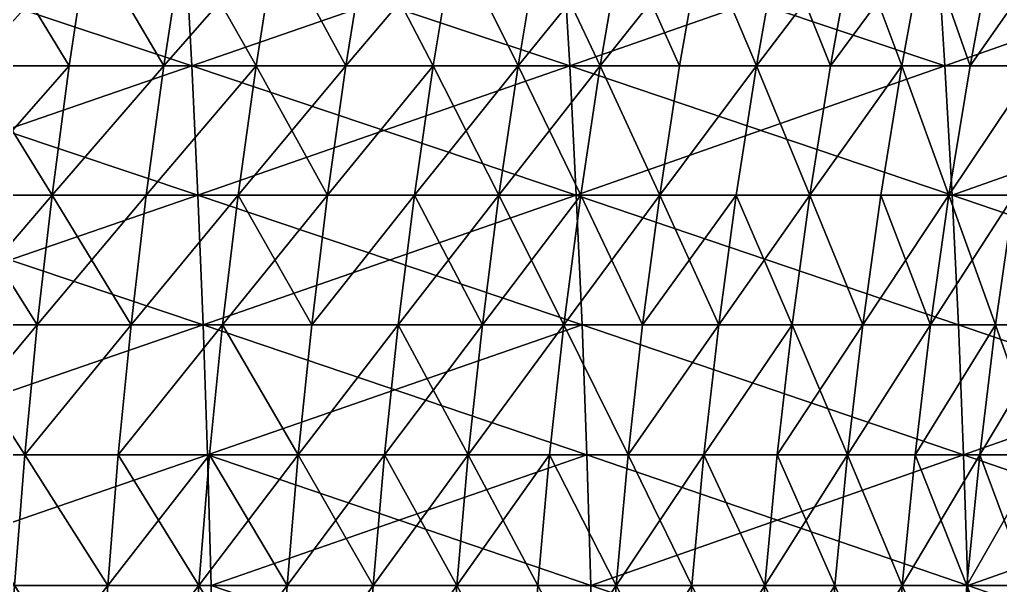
# Model space of a CAD drawing. Header units: millimetres. Extents: x -3250 to 6200, y -3250 to 3250.
# Drawn here: x 4362.1 to 4511.2, y 79.7 to 165.6 of the extents above; entities that cross this region are included whole.
import ezdxf

# ---------------------------------------------------------------- set-up
doc = ezdxf.new("R2010")
doc.units = ezdxf.units.MM
doc.header["$MEASUREMENT"] = 0
doc.layers.add('MESH_3D', color=2, linetype='CONTINUOUS')

msp = doc.modelspace()

# ---------------------------------------------------------------- linework, layer by layer
at = {"layer": 'MESH_3D'}
for points in [[(4329.59, 178.02, 479.73), (4387.27, 178.02, 493.65), (4330.52, 158.52, 475.64)], [(4388.3, 158.52, 26210.41), (4329.59, 178.02, 26220.27), (4330.52, 158.52, 26224.36)], [(4387.27, 178.02, 26206.35), (4329.59, 178.02, 26220.27), (4388.3, 158.52, 26210.41)], [(4330.52, 158.52, 475.64), (4387.27, 178.02, 493.65), (4388.3, 158.52, 489.59)], [(4354.93, 158.52, 2201.93), (4369.66, 158.52, 2215.95), (4372.59, 178.02, 2212.95)], [(4354.93, 158.52, 2201.93), (4372.59, 178.02, 2212.95), (4357.78, 178.02, 2198.86)], [(4369.66, 158.52, 24484.05), (4354.93, 158.52, 24498.07), (4357.78, 178.02, 24501.14)], [(4369.66, 158.52, 24484.05), (4357.78, 178.02, 24501.14), (4372.59, 178.02, 24487.05)], [(4369.66, 158.52, 2215.95), (4384.05, 158.52, 2230.34), (4372.59, 178.02, 2212.95)], [(4384.05, 158.52, 24469.66), (4369.66, 158.52, 24484.05), (4372.59, 178.02, 24487.05)], [(4372.59, 178.02, 2212.95), (4384.05, 158.52, 2230.34), (4387.05, 178.02, 2227.41)], [(4384.05, 158.52, 24469.66), (4372.59, 178.02, 24487.05), (4387.05, 178.02, 24472.59)], [(4384.05, 158.52, 2230.34), (4398.07, 158.52, 2245.07), (4401.14, 178.02, 2242.22)], [(4384.05, 158.52, 2230.34), (4401.14, 178.02, 2242.22), (4387.05, 178.02, 2227.41)], [(4398.07, 158.52, 24454.93), (4384.05, 158.52, 24469.66), (4387.05, 178.02, 24472.59)], [(4398.07, 158.52, 24454.93), (4387.05, 178.02, 24472.59), (4401.14, 178.02, 24457.78)], [(4387.27, 178.02, 493.65), (4444.58, 178.02, 509.01), (4445.72, 158.52, 504.97)], [(4387.27, 178.02, 493.65), (4445.72, 158.52, 504.97), (4388.3, 158.52, 489.59)], [(4444.58, 178.02, 26190.99), (4387.27, 178.02, 26206.35), (4388.3, 158.52, 26210.41)], [(4444.58, 178.02, 26190.99), (4388.3, 158.52, 26210.41), (4445.72, 158.52, 26195.03)], [(4398.07, 158.52, 2245.07), (4411.72, 158.52, 2260.16), (4401.14, 178.02, 2242.22)], [(4411.72, 158.52, 24439.84), (4398.07, 158.52, 24454.93), (4401.14, 178.02, 24457.78)], [(4401.14, 178.02, 2242.22), (4411.72, 158.52, 2260.16), (4414.86, 178.02, 2257.38)], [(4411.72, 158.52, 24439.84), (4401.14, 178.02, 24457.78), (4414.86, 178.02, 24442.62)], [(4411.72, 158.52, 2260.16), (4428.2, 178.02, 2272.88), (4414.86, 178.02, 2257.38)], [(4411.72, 158.52, 2260.16), (4424.99, 158.52, 2275.57), (4428.2, 178.02, 2272.88)], [(4424.99, 158.52, 24424.43), (4411.72, 158.52, 24439.84), (4414.86, 178.02, 24442.62)], [(4424.99, 158.52, 24424.43), (4414.86, 178.02, 24442.62), (4428.2, 178.02, 24427.12)], [(4424.99, 158.52, 2275.57), (4437.87, 158.52, 2291.32), (4428.2, 178.02, 2272.88)], [(4437.87, 158.52, 24408.68), (4424.99, 158.52, 24424.43), (4428.2, 178.02, 24427.12)], [(4428.2, 178.02, 2272.88), (4437.87, 158.52, 2291.32), (4441.15, 178.02, 2288.7)], [(4437.87, 158.52, 24408.68), (4428.2, 178.02, 24427.12), (4441.15, 178.02, 24411.3)], [(4437.87, 158.52, 2291.32), (4450.35, 158.52, 2307.38), (4453.69, 178.02, 2304.85)], [(4437.87, 158.52, 2291.32), (4453.69, 178.02, 2304.85), (4441.15, 178.02, 2288.7)], [(4450.35, 158.52, 24392.62), (4437.87, 158.52, 24408.68), (4441.15, 178.02, 24411.3)], [(4450.35, 158.52, 24392.62), (4441.15, 178.02, 24411.3), (4453.69, 178.02, 24395.15)], [(4444.58, 178.02, 509.01), (4501.5, 178.02, 525.79), (4445.72, 158.52, 504.97)], [(4502.74, 158.52, 26178.22), (4444.58, 178.02, 26190.99), (4445.72, 158.52, 26195.03)], [(4501.5, 178.02, 26174.21), (4444.58, 178.02, 26190.99), (4502.74, 158.52, 26178.22)], [(4445.72, 158.52, 504.97), (4501.5, 178.02, 525.79), (4502.74, 158.52, 521.78)], [(4450.35, 158.52, 2307.38), (4465.84, 178.02, 2321.3), (4453.69, 178.02, 2304.85)], [(4450.35, 158.52, 2307.38), (4462.43, 158.52, 2323.75), (4465.84, 178.02, 2321.3)], [(4462.43, 158.52, 24376.25), (4450.35, 158.52, 24392.62), (4453.69, 178.02, 24395.15)], [(4462.43, 158.52, 24376.25), (4453.69, 178.02, 24395.15), (4465.84, 178.02, 24378.7)], [(4462.43, 158.52, 2323.75), (4474.1, 158.52, 2340.41), (4465.84, 178.02, 2321.3)], [(4474.1, 158.52, 24359.59), (4462.43, 158.52, 24376.25), (4465.84, 178.02, 24378.7)], [(4465.84, 178.02, 2321.3), (4474.1, 158.52, 2340.41), (4477.56, 178.02, 2338.05)], [(4474.1, 158.52, 24359.59), (4465.84, 178.02, 24378.7), (4477.56, 178.02, 24361.95)], [(4474.1, 158.52, 2340.41), (4488.87, 178.02, 2355.08), (4477.56, 178.02, 2338.05)], [(4474.1, 158.52, 2340.41), (4485.35, 158.52, 2357.36), (4488.87, 178.02, 2355.08)], [(4485.35, 158.52, 24342.64), (4474.1, 158.52, 24359.59), (4477.56, 178.02, 24361.95)], [(4485.35, 158.52, 24342.64), (4477.56, 178.02, 24361.95), (4488.87, 178.02, 24344.92)], [(4485.35, 158.52, 2357.36), (4499.75, 178.02, 2372.39), (4488.87, 178.02, 2355.08)], [(4485.35, 158.52, 2357.36), (4496.17, 158.52, 2374.58), (4499.75, 178.02, 2372.39)], [(4496.17, 158.52, 24325.42), (4485.35, 158.52, 24342.64), (4488.87, 178.02, 24344.92)], [(4496.17, 158.52, 24325.42), (4488.87, 178.02, 24344.92), (4499.75, 178.02, 24327.61)], [(4496.17, 158.52, 2374.58), (4506.56, 158.52, 2392.07), (4499.75, 178.02, 2372.39)], [(4506.56, 158.52, 24307.93), (4496.17, 158.52, 24325.42), (4499.75, 178.02, 24327.61)], [(4499.75, 178.02, 2372.39), (4506.56, 158.52, 2392.07), (4510.19, 178.02, 2389.97)], [(4506.56, 158.52, 24307.93), (4499.75, 178.02, 24327.61), (4510.19, 178.02, 24310.03)], [(4501.5, 178.02, 525.79), (4557.98, 178.02, 543.99), (4502.74, 158.52, 521.78)], [(4559.32, 158.52, 26159.99), (4501.5, 178.02, 26174.21), (4502.74, 158.52, 26178.22)], [(4557.98, 178.02, 26156.01), (4501.5, 178.02, 26174.21), (4559.32, 158.52, 26159.99)], [(4502.74, 158.52, 521.78), (4557.98, 178.02, 543.99), (4559.32, 158.52, 540.01)], [(4506.56, 158.52, 2392.07), (4516.51, 158.52, 2409.81), (4520.19, 178.02, 2407.8)], [(4506.56, 158.52, 2392.07), (4520.19, 178.02, 2407.8), (4510.19, 178.02, 2389.97)], [(4516.51, 158.52, 24290.19), (4506.56, 158.52, 24307.93), (4510.19, 178.02, 24310.03)], [(4516.51, 158.52, 24290.19), (4510.19, 178.02, 24310.03), (4520.19, 178.02, 24292.2)], [(4330.52, 158.52, 475.64), (4388.3, 158.52, 489.59), (4389.22, 138.92, 485.99)], [(4330.52, 158.52, 475.64), (4389.22, 138.92, 485.99), (4331.35, 138.92, 472.02)], [(4388.3, 158.52, 26210.41), (4330.52, 158.52, 26224.36), (4331.35, 138.92, 26227.98)], [(4388.3, 158.52, 26210.41), (4331.35, 138.92, 26227.98), (4389.22, 138.92, 26214.01)], [(4352.4, 138.92, 2204.65), (4367.08, 138.92, 2218.61), (4369.66, 158.52, 2215.95)], [(4352.4, 138.92, 2204.65), (4369.66, 158.52, 2215.95), (4354.93, 158.52, 2201.93)], [(4367.08, 138.92, 24481.39), (4352.4, 138.92, 24495.35), (4354.93, 158.52, 24498.07)], [(4367.08, 138.92, 24481.39), (4354.93, 158.52, 24498.07), (4369.66, 158.52, 24484.05)], [(4367.08, 138.92, 2218.61), (4384.05, 158.52, 2230.34), (4369.66, 158.52, 2215.95)], [(4367.08, 138.92, 2218.61), (4381.39, 138.92, 2232.92), (4384.05, 158.52, 2230.34)], [(4384.05, 158.52, 24469.66), (4367.08, 138.92, 24481.39), (4369.66, 158.52, 24484.05)], [(4381.39, 138.92, 24467.08), (4367.08, 138.92, 24481.39), (4384.05, 158.52, 24469.66)], [(4381.39, 138.92, 2232.92), (4398.07, 158.52, 2245.07), (4384.05, 158.52, 2230.34)], [(4381.39, 138.92, 2232.92), (4395.35, 138.92, 2247.6), (4398.07, 158.52, 2245.07)], [(4398.07, 158.52, 24454.93), (4381.39, 138.92, 24467.08), (4384.05, 158.52, 24469.66)], [(4395.35, 138.92, 24452.4), (4381.39, 138.92, 24467.08), (4398.07, 158.52, 24454.93)], [(4388.3, 158.52, 489.59), (4446.73, 138.92, 501.4), (4389.22, 138.92, 485.99)], [(4388.3, 158.52, 489.59), (4445.72, 158.52, 504.97), (4446.73, 138.92, 501.4)], [(4445.72, 158.52, 26195.03), (4388.3, 158.52, 26210.41), (4389.22, 138.92, 26214.01)], [(4445.72, 158.52, 26195.03), (4389.22, 138.92, 26214.01), (4446.73, 138.92, 26198.6)], [(4395.35, 138.92, 2247.6), (4411.72, 158.52, 2260.16), (4398.07, 158.52, 2245.07)], [(4395.35, 138.92, 2247.6), (4408.94, 138.92, 2262.61), (4411.72, 158.52, 2260.16)], [(4408.94, 138.92, 24437.39), (4395.35, 138.92, 24452.4), (4398.07, 158.52, 24454.93)], [(4408.94, 138.92, 24437.39), (4398.07, 158.52, 24454.93), (4411.72, 158.52, 24439.84)], [(4408.94, 138.92, 2262.61), (4424.99, 158.52, 2275.57), (4411.72, 158.52, 2260.16)], [(4408.94, 138.92, 2262.61), (4422.15, 138.92, 2277.96), (4424.99, 158.52, 2275.57)], [(4424.99, 158.52, 24424.43), (4408.94, 138.92, 24437.39), (4411.72, 158.52, 24439.84)], [(4422.15, 138.92, 24422.04), (4408.94, 138.92, 24437.39), (4424.99, 158.52, 24424.43)], [(4422.15, 138.92, 2277.96), (4434.97, 138.92, 2293.63), (4424.99, 158.52, 2275.57)], [(4437.87, 158.52, 24408.68), (4422.15, 138.92, 24422.04), (4424.99, 158.52, 24424.43)], [(4434.97, 138.92, 24406.37), (4422.15, 138.92, 24422.04), (4437.87, 158.52, 24408.68)], [(4424.99, 158.52, 2275.57), (4434.97, 138.92, 2293.63), (4437.87, 158.52, 2291.32)], [(4434.97, 138.92, 2293.63), (4447.39, 138.92, 2309.62), (4450.35, 158.52, 2307.38)], [(4434.97, 138.92, 2293.63), (4450.35, 158.52, 2307.38), (4437.87, 158.52, 2291.32)], [(4447.39, 138.92, 24390.38), (4434.97, 138.92, 24406.37), (4437.87, 158.52, 24408.68)], [(4447.39, 138.92, 24390.38), (4437.87, 158.52, 24408.68), (4450.35, 158.52, 24392.62)], [(4445.72, 158.52, 504.97), (4502.74, 158.52, 521.78), (4503.83, 138.92, 518.24)], [(4445.72, 158.52, 504.97), (4503.83, 138.92, 518.24), (4446.73, 138.92, 501.4)], [(4502.74, 158.52, 26178.22), (4445.72, 158.52, 26195.03), (4446.73, 138.92, 26198.6)], [(4502.74, 158.52, 26178.22), (4446.73, 138.92, 26198.6), (4503.83, 138.92, 26181.76)], [(4447.39, 138.92, 2309.62), (4459.42, 138.92, 2325.91), (4450.35, 158.52, 2307.38)], [(4459.42, 138.92, 24374.09), (4447.39, 138.92, 24390.38), (4450.35, 158.52, 24392.62)], [(4450.35, 158.52, 2307.38), (4459.42, 138.92, 2325.91), (4462.43, 158.52, 2323.75)], [(4459.42, 138.92, 24374.09), (4450.35, 158.52, 24392.62), (4462.43, 158.52, 24376.25)], [(4459.42, 138.92, 2325.91), (4474.1, 158.52, 2340.41), (4462.43, 158.52, 2323.75)], [(4459.42, 138.92, 2325.91), (4471.03, 138.92, 2342.5), (4474.1, 158.52, 2340.41)], [(4474.1, 158.52, 24359.59), (4459.42, 138.92, 24374.09), (4462.43, 158.52, 24376.25)], [(4471.03, 138.92, 24357.5), (4459.42, 138.92, 24374.09), (4474.1, 158.52, 24359.59)], [(4471.03, 138.92, 2342.5), (4482.23, 138.92, 2359.37), (4474.1, 158.52, 2340.41)], [(4482.23, 138.92, 24340.63), (4471.03, 138.92, 24357.5), (4474.1, 158.52, 24359.59)], [(4474.1, 158.52, 2340.41), (4482.23, 138.92, 2359.37), (4485.35, 158.52, 2357.36)], [(4482.23, 138.92, 24340.63), (4474.1, 158.52, 24359.59), (4485.35, 158.52, 24342.64)], [(4482.23, 138.92, 2359.37), (4496.17, 158.52, 2374.58), (4485.35, 158.52, 2357.36)], [(4482.23, 138.92, 2359.37), (4493, 138.92, 2376.51), (4496.17, 158.52, 2374.58)], [(4496.17, 158.52, 24325.42), (4482.23, 138.92, 24340.63), (4485.35, 158.52, 24342.64)], [(4493, 138.92, 24323.49), (4482.23, 138.92, 24340.63), (4496.17, 158.52, 24325.42)], [(4493, 138.92, 2376.51), (4503.35, 138.92, 2393.92), (4496.17, 158.52, 2374.58)], [(4503.35, 138.92, 24306.08), (4493, 138.92, 24323.49), (4496.17, 158.52, 24325.42)], [(4496.17, 158.52, 2374.58), (4503.35, 138.92, 2393.92), (4506.56, 158.52, 2392.07)], [(4503.35, 138.92, 24306.08), (4496.17, 158.52, 24325.42), (4506.56, 158.52, 24307.93)], [(4502.74, 158.52, 521.78), (4559.32, 158.52, 540.01), (4503.83, 138.92, 518.24)], [(4559.32, 158.52, 26159.99), (4502.74, 158.52, 26178.22), (4503.83, 138.92, 26181.76)], [(4503.35, 138.92, 2393.92), (4513.25, 138.92, 2411.58), (4516.51, 158.52, 2409.81)], [(4503.35, 138.92, 2393.92), (4516.51, 158.52, 2409.81), (4506.56, 158.52, 2392.07)], [(4516.51, 158.52, 24290.19), (4503.35, 138.92, 24306.08), (4506.56, 158.52, 24307.93)], [(4513.25, 138.92, 24288.42), (4503.35, 138.92, 24306.08), (4516.51, 158.52, 24290.19)], [(4503.83, 138.92, 518.24), (4559.32, 158.52, 540.01), (4560.5, 138.92, 536.5)], [(4559.32, 158.52, 26159.99), (4503.83, 138.92, 26181.76), (4560.5, 138.92, 26163.5)], [(4331.35, 138.92, 472.02), (4390.01, 119.23, 482.87), (4332.06, 119.23, 468.88)], [(4331.35, 138.92, 472.02), (4389.22, 138.92, 485.99), (4390.01, 119.23, 482.87)], [(4389.22, 138.92, 26214.01), (4331.35, 138.92, 26227.98), (4332.06, 119.23, 26231.12)], [(4389.22, 138.92, 26214.01), (4332.06, 119.23, 26231.12), (4390.01, 119.23, 26217.13)], [(4350.22, 119.23, 2207.01), (4364.83, 119.23, 2220.91), (4367.08, 138.92, 2218.61)], [(4350.22, 119.23, 2207.01), (4367.08, 138.92, 2218.61), (4352.4, 138.92, 2204.65)], [(4364.83, 119.23, 24479.09), (4350.22, 119.23, 24492.99), (4352.4, 138.92, 24495.35)], [(4364.83, 119.23, 24479.09), (4352.4, 138.92, 24495.35), (4367.08, 138.92, 24481.39)], [(4364.83, 119.23, 2220.91), (4379.09, 119.23, 2235.17), (4367.08, 138.92, 2218.61)], [(4381.39, 138.92, 24467.08), (4364.83, 119.23, 24479.09), (4367.08, 138.92, 24481.39)], [(4379.09, 119.23, 24464.83), (4364.83, 119.23, 24479.09), (4381.39, 138.92, 24467.08)], [(4367.08, 138.92, 2218.61), (4379.09, 119.23, 2235.17), (4381.39, 138.92, 2232.92)], [(4379.09, 119.23, 2235.17), (4392.99, 119.23, 2249.78), (4395.35, 138.92, 2247.6)], [(4379.09, 119.23, 2235.17), (4395.35, 138.92, 2247.6), (4381.39, 138.92, 2232.92)], [(4395.35, 138.92, 24452.4), (4379.09, 119.23, 24464.83), (4381.39, 138.92, 24467.08)], [(4392.99, 119.23, 24450.22), (4379.09, 119.23, 24464.83), (4395.35, 138.92, 24452.4)], [(4389.22, 138.92, 485.99), (4446.73, 138.92, 501.4), (4447.6, 119.23, 498.3)], [(4389.22, 138.92, 485.99), (4447.6, 119.23, 498.3), (4390.01, 119.23, 482.87)], [(4446.73, 138.92, 26198.6), (4389.22, 138.92, 26214.01), (4390.01, 119.23, 26217.13)], [(4446.73, 138.92, 26198.6), (4390.01, 119.23, 26217.13), (4447.6, 119.23, 26201.7)], [(4392.99, 119.23, 2249.78), (4408.94, 138.92, 2262.61), (4395.35, 138.92, 2247.6)], [(4392.99, 119.23, 2249.78), (4406.52, 119.23, 2264.74), (4408.94, 138.92, 2262.61)], [(4406.52, 119.23, 24435.26), (4392.99, 119.23, 24450.22), (4395.35, 138.92, 24452.4)], [(4406.52, 119.23, 24435.26), (4395.35, 138.92, 24452.4), (4408.94, 138.92, 24437.39)], [(4406.52, 119.23, 2264.74), (4419.68, 119.23, 2280.03), (4422.15, 138.92, 2277.96)], [(4406.52, 119.23, 2264.74), (4422.15, 138.92, 2277.96), (4408.94, 138.92, 2262.61)], [(4422.15, 138.92, 24422.04), (4406.52, 119.23, 24435.26), (4408.94, 138.92, 24437.39)], [(4419.68, 119.23, 24419.97), (4406.52, 119.23, 24435.26), (4422.15, 138.92, 24422.04)], [(4419.68, 119.23, 2280.03), (4432.45, 119.23, 2295.64), (4434.97, 138.92, 2293.63)], [(4419.68, 119.23, 2280.03), (4434.97, 138.92, 2293.63), (4422.15, 138.92, 2277.96)], [(4432.45, 119.23, 24404.36), (4419.68, 119.23, 24419.97), (4422.15, 138.92, 24422.04)], [(4432.45, 119.23, 24404.36), (4422.15, 138.92, 24422.04), (4434.97, 138.92, 24406.37)], [(4432.45, 119.23, 2295.64), (4444.83, 119.23, 2311.56), (4434.97, 138.92, 2293.63)], [(4447.39, 138.92, 24390.38), (4432.45, 119.23, 24404.36), (4434.97, 138.92, 24406.37)], [(4444.83, 119.23, 24388.44), (4432.45, 119.23, 24404.36), (4447.39, 138.92, 24390.38)], [(4434.97, 138.92, 2293.63), (4444.83, 119.23, 2311.56), (4447.39, 138.92, 2309.62)], [(4444.83, 119.23, 2311.56), (4456.81, 119.23, 2327.79), (4459.42, 138.92, 2325.91)], [(4444.83, 119.23, 2311.56), (4459.42, 138.92, 2325.91), (4447.39, 138.92, 2309.62)], [(4456.81, 119.23, 24372.21), (4444.83, 119.23, 24388.44), (4447.39, 138.92, 24390.38)], [(4446.73, 138.92, 501.4), (4504.78, 119.23, 515.16), (4447.6, 119.23, 498.3)], [(4446.73, 138.92, 501.4), (4503.83, 138.92, 518.24), (4504.78, 119.23, 515.16)], [(4504.78, 119.23, 26184.84), (4446.73, 138.92, 26198.6), (4447.6, 119.23, 26201.7)], [(4503.83, 138.92, 26181.76), (4446.73, 138.92, 26198.6), (4504.78, 119.23, 26184.84)], [(4456.81, 119.23, 24372.21), (4447.39, 138.92, 24390.38), (4459.42, 138.92, 24374.09)], [(4456.81, 119.23, 2327.79), (4468.37, 119.23, 2344.31), (4471.03, 138.92, 2342.5)], [(4456.81, 119.23, 2327.79), (4471.03, 138.92, 2342.5), (4459.42, 138.92, 2325.91)], [(4468.37, 119.23, 24355.69), (4456.81, 119.23, 24372.21), (4459.42, 138.92, 24374.09)], [(4468.37, 119.23, 24355.69), (4459.42, 138.92, 24374.09), (4471.03, 138.92, 24357.5)], [(4468.37, 119.23, 2344.31), (4479.53, 119.23, 2361.12), (4482.23, 138.92, 2359.37)], [(4468.37, 119.23, 2344.31), (4482.23, 138.92, 2359.37), (4471.03, 138.92, 2342.5)], [(4479.53, 119.23, 24338.88), (4468.37, 119.23, 24355.69), (4471.03, 138.92, 24357.5)], [(4479.53, 119.23, 24338.88), (4471.03, 138.92, 24357.5), (4482.23, 138.92, 24340.63)], [(4479.53, 119.23, 2361.12), (4490.26, 119.23, 2378.19), (4482.23, 138.92, 2359.37)], [(4490.26, 119.23, 24321.81), (4479.53, 119.23, 24338.88), (4482.23, 138.92, 24340.63)], [(4482.23, 138.92, 2359.37), (4490.26, 119.23, 2378.19), (4493, 138.92, 2376.51)], [(4490.26, 119.23, 24321.81), (4482.23, 138.92, 24340.63), (4493, 138.92, 24323.49)], [(4490.26, 119.23, 2378.19), (4500.56, 119.23, 2395.53), (4503.35, 138.92, 2393.92)], [(4490.26, 119.23, 2378.19), (4503.35, 138.92, 2393.92), (4493, 138.92, 2376.51)], [(4500.56, 119.23, 24304.47), (4490.26, 119.23, 24321.81), (4493, 138.92, 24323.49)], [(4500.56, 119.23, 24304.47), (4493, 138.92, 24323.49), (4503.35, 138.92, 24306.08)], [(4500.56, 119.23, 2395.53), (4513.25, 138.92, 2411.58), (4503.35, 138.92, 2393.92)], [(4500.56, 119.23, 2395.53), (4510.42, 119.23, 2413.12), (4513.25, 138.92, 2411.58)], [(4510.42, 119.23, 24286.88), (4500.56, 119.23, 24304.47), (4503.35, 138.92, 24306.08)], [(4510.42, 119.23, 24286.88), (4503.35, 138.92, 24306.08), (4513.25, 138.92, 24288.42)], [(4503.83, 138.92, 518.24), (4561.52, 119.23, 533.44), (4504.78, 119.23, 515.16)], [(4503.83, 138.92, 518.24), (4560.5, 138.92, 536.5), (4561.52, 119.23, 533.44)], [(4561.52, 119.23, 26166.56), (4503.83, 138.92, 26181.76), (4504.78, 119.23, 26184.84)], [(4560.5, 138.92, 26163.5), (4503.83, 138.92, 26181.76), (4561.52, 119.23, 26166.56)], [(4510.42, 119.23, 2413.12), (4519.85, 119.23, 2430.96), (4513.25, 138.92, 2411.58)], [(4519.85, 119.23, 24269.04), (4510.42, 119.23, 24286.88), (4513.25, 138.92, 24288.42)], [(4332.06, 119.23, 468.88), (4390.01, 119.23, 482.87), (4332.67, 99.47, 466.23)], [(4390.01, 119.23, 26217.13), (4332.06, 119.23, 26231.12), (4332.67, 99.47, 26233.77)], [(4332.67, 99.47, 466.23), (4390.01, 119.23, 482.87), (4390.69, 99.47, 480.23)], [(4390.01, 119.23, 26217.13), (4332.67, 99.47, 26233.77), (4390.69, 99.47, 26219.77)], [(4348.36, 99.47, 2209.01), (4362.92, 99.47, 2222.86), (4364.83, 119.23, 2220.91)], [(4348.36, 99.47, 2209.01), (4364.83, 119.23, 2220.91), (4350.22, 119.23, 2207.01)], [(4362.92, 99.47, 24477.14), (4348.36, 99.47, 24490.99), (4350.22, 119.23, 24492.99)], [(4362.92, 99.47, 24477.14), (4350.22, 119.23, 24492.99), (4364.83, 119.23, 24479.09)], [(4362.92, 99.47, 2222.86), (4377.14, 99.47, 2237.08), (4379.09, 119.23, 2235.17)], [(4362.92, 99.47, 2222.86), (4379.09, 119.23, 2235.17), (4364.83, 119.23, 2220.91)], [(4379.09, 119.23, 24464.83), (4362.92, 99.47, 24477.14), (4364.83, 119.23, 24479.09)], [(4377.14, 99.47, 24462.92), (4362.92, 99.47, 24477.14), (4379.09, 119.23, 24464.83)], [(4377.14, 99.47, 2237.08), (4392.99, 119.23, 2249.78), (4379.09, 119.23, 2235.17)], [(4377.14, 99.47, 2237.08), (4390.99, 99.47, 2251.64), (4392.99, 119.23, 2249.78)], [(4392.99, 119.23, 24450.22), (4377.14, 99.47, 24462.92), (4379.09, 119.23, 24464.83)], [(4390.99, 99.47, 24448.36), (4377.14, 99.47, 24462.92), (4392.99, 119.23, 24450.22)], [(4390.01, 119.23, 482.87), (4447.6, 119.23, 498.3), (4448.34, 99.47, 495.68)], [(4390.01, 119.23, 482.87), (4448.34, 99.47, 495.68), (4390.69, 99.47, 480.23)], [(4447.6, 119.23, 26201.7), (4390.01, 119.23, 26217.13), (4390.69, 99.47, 26219.77)], [(4447.6, 119.23, 26201.7), (4390.69, 99.47, 26219.77), (4448.34, 99.47, 26204.32)], [(4390.99, 99.47, 2251.64), (4404.48, 99.47, 2266.54), (4392.99, 119.23, 2249.78)], [(4404.48, 99.47, 24433.46), (4390.99, 99.47, 24448.36), (4392.99, 119.23, 24450.22)], [(4392.99, 119.23, 2249.78), (4404.48, 99.47, 2266.54), (4406.52, 119.23, 2264.74)], [(4404.48, 99.47, 24433.46), (4392.99, 119.23, 24450.22), (4406.52, 119.23, 24435.26)], [(4404.48, 99.47, 2266.54), (4417.59, 99.47, 2281.78), (4419.68, 119.23, 2280.03)], [(4404.48, 99.47, 2266.54), (4419.68, 119.23, 2280.03), (4406.52, 119.23, 2264.74)], [(4419.68, 119.23, 24419.97), (4404.48, 99.47, 24433.46), (4406.52, 119.23, 24435.26)], [(4417.59, 99.47, 24418.22), (4404.48, 99.47, 24433.46), (4419.68, 119.23, 24419.97)], [(4417.59, 99.47, 2281.78), (4430.32, 99.47, 2297.34), (4419.68, 119.23, 2280.03)], [(4432.45, 119.23, 24404.36), (4417.59, 99.47, 24418.22), (4419.68, 119.23, 24419.97)], [(4430.32, 99.47, 24402.66), (4417.59, 99.47, 24418.22), (4432.45, 119.23, 24404.36)], [(4419.68, 119.23, 2280.03), (4430.32, 99.47, 2297.34), (4432.45, 119.23, 2295.64)], [(4430.32, 99.47, 2297.34), (4444.83, 119.23, 2311.56), (4432.45, 119.23, 2295.64)], [(4430.32, 99.47, 2297.34), (4442.66, 99.47, 2313.21), (4444.83, 119.23, 2311.56)], [(4444.83, 119.23, 24388.44), (4430.32, 99.47, 24402.66), (4432.45, 119.23, 24404.36)], [(4442.66, 99.47, 24386.79), (4430.32, 99.47, 24402.66), (4444.83, 119.23, 24388.44)], [(4442.66, 99.47, 2313.21), (4454.59, 99.47, 2329.38), (4444.83, 119.23, 2311.56)], [(4454.59, 99.47, 24370.62), (4442.66, 99.47, 24386.79), (4444.83, 119.23, 24388.44)], [(4444.83, 119.23, 2311.56), (4454.59, 99.47, 2329.38), (4456.81, 119.23, 2327.79)], [(4454.59, 99.47, 24370.62), (4444.83, 119.23, 24388.44), (4456.81, 119.23, 24372.21)], [(4447.6, 119.23, 498.3), (4504.78, 119.23, 515.16), (4505.58, 99.47, 512.56)], [(4447.6, 119.23, 498.3), (4505.58, 99.47, 512.56), (4448.34, 99.47, 495.68)], [(4505.58, 99.47, 26187.44), (4447.6, 119.23, 26201.7), (4448.34, 99.47, 26204.32)], [(4504.78, 119.23, 26184.84), (4447.6, 119.23, 26201.7), (4505.58, 99.47, 26187.44)], [(4454.59, 99.47, 2329.38), (4468.37, 119.23, 2344.31), (4456.81, 119.23, 2327.79)], [(4454.59, 99.47, 2329.38), (4466.12, 99.47, 2345.85), (4468.37, 119.23, 2344.31)], [(4468.37, 119.23, 24355.69), (4454.59, 99.47, 24370.62), (4456.81, 119.23, 24372.21)], [(4466.12, 99.47, 24354.15), (4454.59, 99.47, 24370.62), (4468.37, 119.23, 24355.69)], [(4466.12, 99.47, 2345.85), (4479.53, 119.23, 2361.12), (4468.37, 119.23, 2344.31)], [(4466.12, 99.47, 2345.85), (4477.24, 99.47, 2362.59), (4479.53, 119.23, 2361.12)], [(4479.53, 119.23, 24338.88), (4466.12, 99.47, 24354.15), (4468.37, 119.23, 24355.69)], [(4477.24, 99.47, 24337.41), (4466.12, 99.47, 24354.15), (4479.53, 119.23, 24338.88)], [(4477.24, 99.47, 2362.59), (4487.93, 99.47, 2379.61), (4490.26, 119.23, 2378.19)], [(4477.24, 99.47, 2362.59), (4490.26, 119.23, 2378.19), (4479.53, 119.23, 2361.12)], [(4487.93, 99.47, 24320.39), (4477.24, 99.47, 24337.41), (4479.53, 119.23, 24338.88)], [(4487.93, 99.47, 24320.39), (4479.53, 119.23, 24338.88), (4490.26, 119.23, 24321.81)], [(4487.93, 99.47, 2379.61), (4498.2, 99.47, 2396.9), (4500.56, 119.23, 2395.53)], [(4487.93, 99.47, 2379.61), (4500.56, 119.23, 2395.53), (4490.26, 119.23, 2378.19)], [(4500.56, 119.23, 24304.47), (4487.93, 99.47, 24320.39), (4490.26, 119.23, 24321.81)], [(4498.2, 99.47, 24303.1), (4487.93, 99.47, 24320.39), (4500.56, 119.23, 24304.47)], [(4498.2, 99.47, 2396.9), (4510.42, 119.23, 2413.12), (4500.56, 119.23, 2395.53)], [(4498.2, 99.47, 2396.9), (4508.03, 99.47, 2414.43), (4510.42, 119.23, 2413.12)], [(4510.42, 119.23, 24286.88), (4498.2, 99.47, 24303.1), (4500.56, 119.23, 24304.47)], [(4508.03, 99.47, 24285.57), (4498.2, 99.47, 24303.1), (4510.42, 119.23, 24286.88)], [(4504.78, 119.23, 515.16), (4562.39, 99.47, 530.86), (4505.58, 99.47, 512.56)], [(4504.78, 119.23, 515.16), (4561.52, 119.23, 533.44), (4562.39, 99.47, 530.86)], [(4561.52, 119.23, 26166.56), (4504.78, 119.23, 26184.84), (4505.58, 99.47, 26187.44)], [(4561.52, 119.23, 26166.56), (4505.58, 99.47, 26187.44), (4562.39, 99.47, 26169.14)], [(4508.03, 99.47, 2414.43), (4519.85, 119.23, 2430.96), (4510.42, 119.23, 2413.12)], [(4508.03, 99.47, 2414.43), (4517.42, 99.47, 2432.2), (4519.85, 119.23, 2430.96)], [(4517.42, 99.47, 24267.8), (4508.03, 99.47, 24285.57), (4510.42, 119.23, 24286.88)], [(4517.42, 99.47, 24267.8), (4510.42, 119.23, 24286.88), (4519.85, 119.23, 24269.04)], [(4332.67, 99.47, 466.23), (4390.69, 99.47, 480.23), (4333.17, 79.65, 464.05)], [(4390.69, 99.47, 26219.77), (4332.67, 99.47, 26233.77), (4333.17, 79.65, 26235.95)], [(4333.17, 79.65, 464.05), (4390.69, 99.47, 480.23), (4391.24, 79.65, 478.07)], [(4390.69, 99.47, 26219.77), (4333.17, 79.65, 26235.95), (4391.24, 79.65, 26221.93)], [(4348.36, 99.47, 2209.01), (4361.37, 79.65, 2224.46), (4362.92, 99.47, 2222.86)], [(4361.37, 79.65, 24475.54), (4348.36, 99.47, 24490.99), (4362.92, 99.47, 24477.14)], [(4361.37, 79.65, 2224.46), (4375.54, 79.65, 2238.63), (4362.92, 99.47, 2222.86)], [(4375.54, 79.65, 24461.37), (4361.37, 79.65, 24475.54), (4362.92, 99.47, 24477.14)], [(4362.92, 99.47, 2222.86), (4375.54, 79.65, 2238.63), (4377.14, 99.47, 2237.08)], [(4375.54, 79.65, 24461.37), (4362.92, 99.47, 24477.14), (4377.14, 99.47, 24462.92)], [(4375.54, 79.65, 2238.63), (4390.99, 99.47, 2251.64), (4377.14, 99.47, 2237.08)], [(4375.54, 79.65, 2238.63), (4389.36, 79.65, 2253.16), (4390.99, 99.47, 2251.64)], [(4389.36, 79.65, 24446.84), (4375.54, 79.65, 24461.37), (4377.14, 99.47, 24462.92)], [(4389.36, 79.65, 24446.84), (4377.14, 99.47, 24462.92), (4390.99, 99.47, 24448.36)], [(4389.36, 79.65, 2253.16), (4402.81, 79.65, 2268.02), (4404.48, 99.47, 2266.54)], [(4389.36, 79.65, 2253.16), (4404.48, 99.47, 2266.54), (4390.99, 99.47, 2251.64)], [(4402.81, 79.65, 24431.98), (4389.36, 79.65, 24446.84), (4390.99, 99.47, 24448.36)], [(4390.69, 99.47, 480.23), (4448.34, 99.47, 495.68), (4448.94, 79.65, 493.53)], [(4390.69, 99.47, 480.23), (4448.94, 79.65, 493.53), (4391.24, 79.65, 478.07)], [(4448.34, 99.47, 26204.32), (4390.69, 99.47, 26219.77), (4391.24, 79.65, 26221.93)], [(4402.81, 79.65, 24431.98), (4390.99, 99.47, 24448.36), (4404.48, 99.47, 24433.46)], [(4448.34, 99.47, 26204.32), (4391.24, 79.65, 26221.93), (4448.94, 79.65, 26206.47)], [(4402.81, 79.65, 2268.02), (4415.88, 79.65, 2283.21), (4417.59, 99.47, 2281.78)], [(4402.81, 79.65, 2268.02), (4417.59, 99.47, 2281.78), (4404.48, 99.47, 2266.54)], [(4415.88, 79.65, 24416.79), (4402.81, 79.65, 24431.98), (4404.48, 99.47, 24433.46)], [(4415.88, 79.65, 24416.79), (4404.48, 99.47, 24433.46), (4417.59, 99.47, 24418.22)], [(4415.88, 79.65, 2283.21), (4428.57, 79.65, 2298.73), (4430.32, 99.47, 2297.34)], [(4415.88, 79.65, 2283.21), (4430.32, 99.47, 2297.34), (4417.59, 99.47, 2281.78)], [(4428.57, 79.65, 24401.27), (4415.88, 79.65, 24416.79), (4417.59, 99.47, 24418.22)], [(4428.57, 79.65, 24401.27), (4417.59, 99.47, 24418.22), (4430.32, 99.47, 24402.66)], [(4428.57, 79.65, 2298.73), (4440.87, 79.65, 2314.56), (4442.66, 99.47, 2313.21)], [(4428.57, 79.65, 2298.73), (4442.66, 99.47, 2313.21), (4430.32, 99.47, 2297.34)], [(4440.87, 79.65, 24385.44), (4428.57, 79.65, 24401.27), (4430.32, 99.47, 24402.66)], [(4440.87, 79.65, 24385.44), (4430.32, 99.47, 24402.66), (4442.66, 99.47, 24386.79)], [(4440.87, 79.65, 2314.56), (4452.78, 79.65, 2330.68), (4442.66, 99.47, 2313.21)], [(4452.78, 79.65, 24369.32), (4440.87, 79.65, 24385.44), (4442.66, 99.47, 24386.79)], [(4442.66, 99.47, 2313.21), (4452.78, 79.65, 2330.68), (4454.59, 99.47, 2329.38)], [(4452.78, 79.65, 24369.32), (4442.66, 99.47, 24386.79), (4454.59, 99.47, 24370.62)], [(4448.34, 99.47, 495.68), (4506.24, 79.65, 510.42), (4448.94, 79.65, 493.53)], [(4448.34, 99.47, 495.68), (4505.58, 99.47, 512.56), (4506.24, 79.65, 510.42)], [(4505.58, 99.47, 26187.44), (4448.34, 99.47, 26204.32), (4448.94, 79.65, 26206.47)], [(4505.58, 99.47, 26187.44), (4448.94, 79.65, 26206.47), (4506.24, 79.65, 26189.58)], [(4452.78, 79.65, 2330.68), (4466.12, 99.47, 2345.85), (4454.59, 99.47, 2329.38)], [(4452.78, 79.65, 2330.68), (4464.28, 79.65, 2347.1), (4466.12, 99.47, 2345.85)], [(4464.28, 79.65, 24352.9), (4452.78, 79.65, 24369.32), (4454.59, 99.47, 24370.62)], [(4464.28, 79.65, 24352.9), (4454.59, 99.47, 24370.62), (4466.12, 99.47, 24354.15)], [(4464.28, 79.65, 2347.1), (4475.36, 79.65, 2363.81), (4466.12, 99.47, 2345.85)], [(4475.36, 79.65, 24336.19), (4464.28, 79.65, 24352.9), (4466.12, 99.47, 24354.15)], [(4466.12, 99.47, 2345.85), (4475.36, 79.65, 2363.81), (4477.24, 99.47, 2362.59)], [(4475.36, 79.65, 24336.19), (4466.12, 99.47, 24354.15), (4477.24, 99.47, 24337.41)], [(4475.36, 79.65, 2363.81), (4486.02, 79.65, 2380.78), (4487.93, 99.47, 2379.61)], [(4475.36, 79.65, 2363.81), (4487.93, 99.47, 2379.61), (4477.24, 99.47, 2362.59)], [(4486.02, 79.65, 24319.22), (4475.36, 79.65, 24336.19), (4477.24, 99.47, 24337.41)], [(4486.02, 79.65, 24319.22), (4477.24, 99.47, 24337.41), (4487.93, 99.47, 24320.39)], [(4486.02, 79.65, 2380.78), (4496.26, 79.65, 2398.01), (4487.93, 99.47, 2379.61)], [(4496.26, 79.65, 24301.99), (4486.02, 79.65, 24319.22), (4487.93, 99.47, 24320.39)], [(4487.93, 99.47, 2379.61), (4496.26, 79.65, 2398.01), (4498.2, 99.47, 2396.9)], [(4496.26, 79.65, 24301.99), (4487.93, 99.47, 24320.39), (4498.2, 99.47, 24303.1)], [(4496.26, 79.65, 2398.01), (4508.03, 99.47, 2414.43), (4498.2, 99.47, 2396.9)], [(4496.26, 79.65, 2398.01), (4506.07, 79.65, 2415.5), (4508.03, 99.47, 2414.43)], [(4506.07, 79.65, 24284.5), (4496.26, 79.65, 24301.99), (4498.2, 99.47, 24303.1)], [(4506.07, 79.65, 24284.5), (4498.2, 99.47, 24303.1), (4508.03, 99.47, 24285.57)], [(4505.58, 99.47, 512.56), (4562.39, 99.47, 530.86), (4563.1, 79.65, 528.74)], [(4505.58, 99.47, 512.56), (4563.1, 79.65, 528.74), (4506.24, 79.65, 510.42)], [(4562.39, 99.47, 26169.14), (4505.58, 99.47, 26187.44), (4506.24, 79.65, 26189.58)], [(4506.07, 79.65, 2415.5), (4515.44, 79.65, 2433.22), (4517.42, 99.47, 2432.2)], [(4506.07, 79.65, 2415.5), (4517.42, 99.47, 2432.2), (4508.03, 99.47, 2414.43)], [(4515.44, 79.65, 24266.78), (4506.07, 79.65, 24284.5), (4508.03, 99.47, 24285.57)], [(4562.39, 99.47, 26169.14), (4506.24, 79.65, 26189.58), (4563.1, 79.65, 26171.26)], [(4515.44, 79.65, 24266.78), (4508.03, 99.47, 24285.57), (4517.42, 99.47, 24267.8)], [(4333.17, 79.65, 464.05), (4391.67, 59.78, 476.38), (4333.55, 59.78, 462.35)], [(4333.17, 79.65, 464.05), (4391.24, 79.65, 478.07), (4391.67, 59.78, 476.38)], [(4360.15, 59.78, 2225.71), (4374.29, 59.78, 2239.85), (4361.37, 79.65, 2224.46)], [(4375.54, 79.65, 24461.37), (4360.15, 59.78, 24474.29), (4361.37, 79.65, 24475.54)], [(4374.29, 59.78, 24460.15), (4360.15, 59.78, 24474.29), (4375.54, 79.65, 24461.37)], [(4361.37, 79.65, 2224.46), (4374.29, 59.78, 2239.85), (4375.54, 79.65, 2238.63)], [(4374.29, 59.78, 2239.85), (4389.36, 79.65, 2253.16), (4375.54, 79.65, 2238.63)], [(4374.29, 59.78, 2239.85), (4388.08, 59.78, 2254.34), (4389.36, 79.65, 2253.16)], [(4389.36, 79.65, 24446.84), (4374.29, 59.78, 24460.15), (4375.54, 79.65, 24461.37)], [(4388.08, 59.78, 24445.66), (4374.29, 59.78, 24460.15), (4389.36, 79.65, 24446.84)], [(4388.08, 59.78, 2254.34), (4401.5, 59.78, 2269.17), (4402.81, 79.65, 2268.02)], [(4388.08, 59.78, 2254.34), (4402.81, 79.65, 2268.02), (4389.36, 79.65, 2253.16)], [(4401.5, 59.78, 24430.83), (4388.08, 59.78, 24445.66), (4389.36, 79.65, 24446.84)], [(4401.5, 59.78, 24430.83), (4389.36, 79.65, 24446.84), (4402.81, 79.65, 24431.98)], [(4391.24, 79.65, 478.07), (4449.41, 59.78, 491.86), (4391.67, 59.78, 476.38)], [(4391.24, 79.65, 478.07), (4448.94, 79.65, 493.53), (4449.41, 59.78, 491.86)], [(4401.5, 59.78, 2269.17), (4414.55, 59.78, 2284.33), (4415.88, 79.65, 2283.21)], [(4401.5, 59.78, 2269.17), (4415.88, 79.65, 2283.21), (4402.81, 79.65, 2268.02)], [(4415.88, 79.65, 24416.79), (4401.5, 59.78, 24430.83), (4402.81, 79.65, 24431.98)], [(4414.55, 59.78, 24415.67), (4401.5, 59.78, 24430.83), (4415.88, 79.65, 24416.79)], [(4414.55, 59.78, 2284.33), (4427.21, 59.78, 2299.81), (4428.57, 79.65, 2298.73)], [(4414.55, 59.78, 2284.33), (4428.57, 79.65, 2298.73), (4415.88, 79.65, 2283.21)], [(4428.57, 79.65, 24401.27), (4414.55, 59.78, 24415.67), (4415.88, 79.65, 24416.79)], [(4427.21, 59.78, 24400.19), (4414.55, 59.78, 24415.67), (4428.57, 79.65, 24401.27)], [(4427.21, 59.78, 2299.81), (4439.49, 59.78, 2315.61), (4428.57, 79.65, 2298.73)], [(4439.49, 59.78, 24384.39), (4427.21, 59.78, 24400.19), (4428.57, 79.65, 24401.27)], [(4428.57, 79.65, 2298.73), (4439.49, 59.78, 2315.61), (4440.87, 79.65, 2314.56)], [(4439.49, 59.78, 24384.39), (4428.57, 79.65, 24401.27), (4440.87, 79.65, 24385.44)], [(4439.49, 59.78, 2315.61), (4451.37, 59.78, 2331.7), (4452.78, 79.65, 2330.68)], [(4439.49, 59.78, 2315.61), (4452.78, 79.65, 2330.68), (4440.87, 79.65, 2314.56)], [(4451.37, 59.78, 24368.3), (4439.49, 59.78, 24384.39), (4440.87, 79.65, 24385.44)], [(4451.37, 59.78, 24368.3), (4440.87, 79.65, 24385.44), (4452.78, 79.65, 24369.32)], [(4448.94, 79.65, 493.53), (4506.75, 59.78, 508.76), (4449.41, 59.78, 491.86)], [(4448.94, 79.65, 493.53), (4506.24, 79.65, 510.42), (4506.75, 59.78, 508.76)], [(4451.37, 59.78, 2331.7), (4462.84, 59.78, 2348.08), (4452.78, 79.65, 2330.68)], [(4464.28, 79.65, 24352.9), (4451.37, 59.78, 24368.3), (4452.78, 79.65, 24369.32)], [(4462.84, 59.78, 24351.92), (4451.37, 59.78, 24368.3), (4464.28, 79.65, 24352.9)], [(4452.78, 79.65, 2330.68), (4462.84, 59.78, 2348.08), (4464.28, 79.65, 2347.1)], [(4462.84, 59.78, 2348.08), (4473.9, 59.78, 2364.75), (4475.36, 79.65, 2363.81)], [(4462.84, 59.78, 2348.08), (4475.36, 79.65, 2363.81), (4464.28, 79.65, 2347.1)], [(4473.9, 59.78, 24335.25), (4462.84, 59.78, 24351.92), (4464.28, 79.65, 24352.9)], [(4473.9, 59.78, 24335.25), (4464.28, 79.65, 24352.9), (4475.36, 79.65, 24336.19)], [(4473.9, 59.78, 2364.75), (4484.54, 59.78, 2381.69), (4475.36, 79.65, 2363.81)], [(4486.02, 79.65, 24319.22), (4473.9, 59.78, 24335.25), (4475.36, 79.65, 24336.19)], [(4484.54, 59.78, 24318.31), (4473.9, 59.78, 24335.25), (4486.02, 79.65, 24319.22)], [(4475.36, 79.65, 2363.81), (4484.54, 59.78, 2381.69), (4486.02, 79.65, 2380.78)], [(4484.54, 59.78, 2381.69), (4496.26, 79.65, 2398.01), (4486.02, 79.65, 2380.78)], [(4484.54, 59.78, 2381.69), (4494.76, 59.78, 2398.88), (4496.26, 79.65, 2398.01)], [(4494.76, 59.78, 24301.12), (4484.54, 59.78, 24318.31), (4486.02, 79.65, 24319.22)], [(4494.76, 59.78, 24301.12), (4486.02, 79.65, 24319.22), (4496.26, 79.65, 24301.99)], [(4494.76, 59.78, 2398.88), (4504.54, 59.78, 2416.33), (4496.26, 79.65, 2398.01)], [(4504.54, 59.78, 24283.67), (4494.76, 59.78, 24301.12), (4496.26, 79.65, 24301.99)], [(4496.26, 79.65, 2398.01), (4504.54, 59.78, 2416.33), (4506.07, 79.65, 2415.5)], [(4504.54, 59.78, 24283.67), (4496.26, 79.65, 24301.99), (4506.07, 79.65, 24284.5)], [(4504.54, 59.78, 2416.33), (4515.44, 79.65, 2433.22), (4506.07, 79.65, 2415.5)], [(4504.54, 59.78, 2416.33), (4513.89, 59.78, 2434.01), (4515.44, 79.65, 2433.22)], [(4513.89, 59.78, 24265.99), (4504.54, 59.78, 24283.67), (4506.07, 79.65, 24284.5)], [(4513.89, 59.78, 24265.99), (4506.07, 79.65, 24284.5), (4515.44, 79.65, 24266.78)], [(4506.24, 79.65, 510.42), (4563.66, 59.78, 527.09), (4506.75, 59.78, 508.76)], [(4506.24, 79.65, 510.42), (4563.1, 79.65, 528.74), (4563.66, 59.78, 527.09)]]:
    msp.add_3dface(points, dxfattribs=at)

doc.saveas('drawing.dxf')
